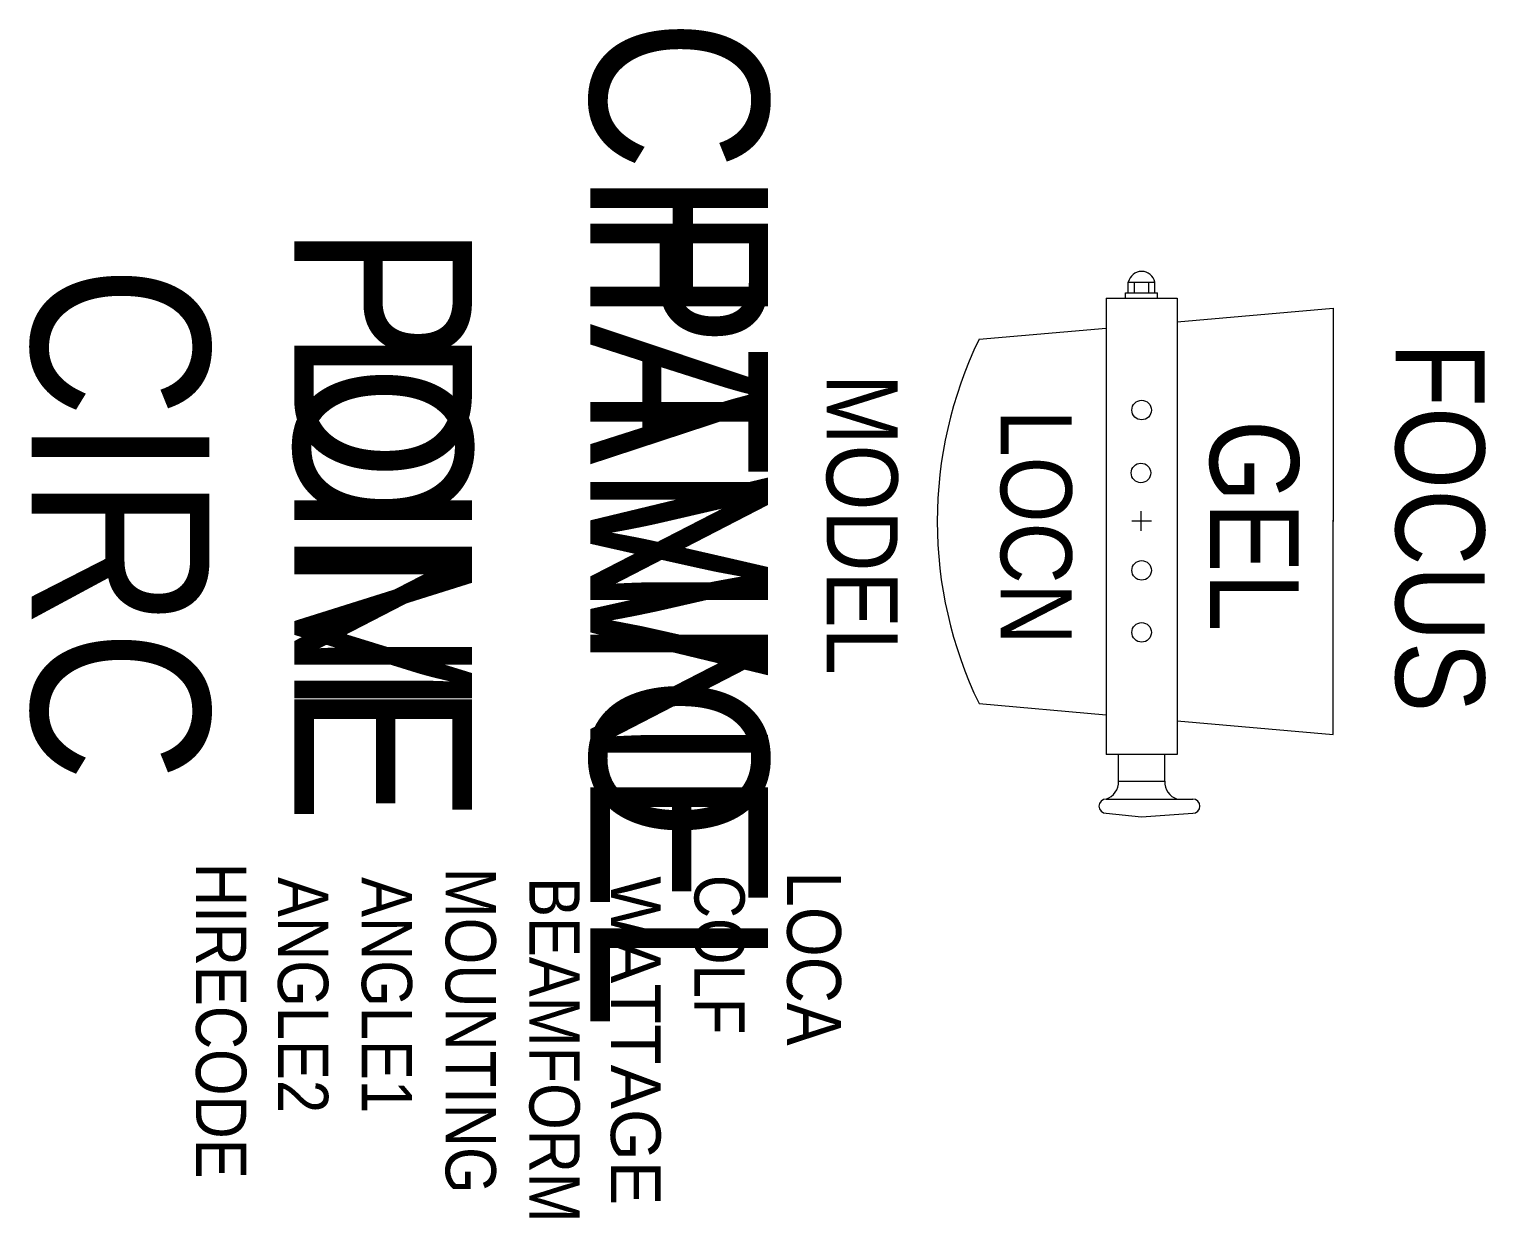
# Model space of a CAD drawing. Extents: x 9005 to 9825, y 2418 to 3087.
import ezdxf
from ezdxf.enums import TextEntityAlignment as Align

# ---------------------------------------------------------------- set-up
doc = ezdxf.new("R2010")
doc.units = 0
doc.layers.get('0').update_dxf_attribs({"linetype": 'CONTINUOUS'})
for name, color, linetype in [('CHANNEL', 3, 'CONTINUOUS'), ('CIRC', 6, 'CONTINUOUS'), ('DIMMER', 4, 'CONTINUOUS'), ('FOCUS', 2, 'CONTINUOUS'), ('GEL', 1, 'CONTINUOUS'), ('LANTERNS', 4, 'CONTINUOUS'), ('LOCATION', 7, 'CONTINUOUS'), ('MODEL', 6, 'CONTINUOUS'), ('PATCH', 5, 'CONTINUOUS'), ('PATCH2', 5, 'CONTINUOUS')]:
    doc.layers.add(name, color=color, linetype=linetype)

msp = doc.modelspace()

# ---------------------------------------------------------------- linework, layer by layer
for p, q in [((9623.56, 2944.94), (9638.56, 2944.94)), ((9623.56, 2938.94), (9623.56, 2944.94)), ((9627.06, 2938.94), (9627.06, 2944.94)), ((9635.06, 2938.94), (9635.06, 2944.94)), ((9638.56, 2938.94), (9638.56, 2944.94)), ((9611.06, 2935.94), (9611.06, 2678.94)), ((9611.06, 2935.94), (9651.06, 2935.94)), ((9622.06, 2938.94), (9640.06, 2938.94)), ((9622.06, 2935.94), (9622.06, 2938.94)), ((9640.06, 2935.94), (9640.06, 2938.94)), ((9651.06, 2935.94), (9651.06, 2678.94)), ((9651.06, 2922.57), (9738.79, 2930.25)), ((9738.79, 2930.25), (9738.79, 2810.25)), ((9539.56, 2912.82), (9611.06, 2919.07)), ((9630.67, 2815.94), (9630.67, 2804.94)), ((9636.55, 2810.44), (9625.56, 2810.44)), ((9738.79, 2690.25), (9738.79, 2810.25)), ((9738.79, 2810.25), (9738.79, 2810.25)), ((9738.81, 2809.93), (9738.81, 2810.96)), ((9539.56, 2707.68), (9611.06, 2701.43)), ((9651.06, 2697.93), (9738.79, 2690.25)), ((9651.06, 2678.94), (9611.06, 2678.94)), ((9618.06, 2663.94), (9618.06, 2678.94)), ((9644.06, 2663.94), (9644.06, 2678.94)), ((9618.06, 2663.94), (9644.06, 2663.94)), ((9611.06, 2653.94), (9659.86, 2653.94)), ((9611.06, 2645.94), (9631.06, 2643.94)), ((9631.06, 2643.94), (9659.86, 2645.94))]:
    msp.add_line(p, q)
for centre in [(9631.06, 2872.94), (9630.67, 2837.56), (9631.06, 2782.71), (9631.06, 2747.8)]:
    msp.add_circle(centre, 5.5)
for centre, radius, start, end in [((9631.06, 2943.33), 7.67, 12.17019, 167.82981), ((9751.48, 2810.25), 235.44, 154.17327, 205.82673), ((9607.91, 2663.59), 10.15, 288.04731, 1.96865), ((9654.03, 2663.48), 9.99, 177.31836, 252.66568), ((9611.06, 2649.94), 4, 90, 270), ((9659.86, 2649.94), 4, 270, 90)]:
    msp.add_arc(centre, radius, start, end)
msp.add_point((9630.67, 2810.44))

# ---------------------------------------------------------------- texts
at = {"layer": 'CHANNEL', "width": 0.89}
msp.add_attdef('CHANNEL', text='', height=100, rotation=270, dxfattribs=at).set_placement((9320.88, 2809.12), align=Align.CENTER)
at = {"layer": 'CIRC', "width": 0.89}
msp.add_attdef('CIRC', text='', height=100, rotation=270, dxfattribs=at).set_placement((9006.43, 2809.12), align=Align.CENTER)
at = {"layer": 'DIMMER', "width": 0.89}
msp.add_attdef('DIM', text='', height=100, rotation=270, dxfattribs=at).set_placement((9154.21, 2809.97), align=Align.CENTER)
at = {"layer": 'FOCUS', "color": 30, "width": 0.89}
msp.add_attdef('FOCUS', text='', height=50, rotation=270, dxfattribs=at).set_placement((9774.02, 2806.94), align=Align.CENTER)
at = {"layer": 'GEL', "width": 0.89}
msp.add_attdef('GEL', text='', height=50, rotation=270, dxfattribs=at).set_placement((9669.49, 2807.89), align=Align.CENTER)
at = {"layer": 'LANTERNS', "color": 0, "width": 0.89, "flags": 1}
for tag, p, s, height in [('HIRECODE', (9098.92, 2618), '', 28.3), ('ANGLE2', (9145.02, 2609.99), '6', 28.3), ('ANGLE1', (9192.19, 2609.99), '6', 28.3), ('MOUNTING', (9239.37, 2615.19), 'STANDARD HOOK CLAMP', 28.3047), ('BEAMFORM', (9286.54, 2609.99), 'C', 28.3), ('COLF', (9379.4, 2611.27), '1', 28.3), ('LOCA', (9431.58, 2613.23), '', 30.26)]:
    msp.add_attdef(tag, p, s, height=height, rotation=270, dxfattribs=at)
at = {"layer": 'LANTERNS', "color": 0, "flags": 1}
msp.add_attdef('WATTAGE', (9332.36, 2610.46), '1000', height=28, rotation=270, dxfattribs=at)
at = {"layer": 'LOCATION', "width": 0.89}
msp.add_attdef('LOCN', text='', height=40, rotation=270, dxfattribs=at).set_placement((9551.74, 2807.04), align=Align.CENTER)
at = {"layer": 'MODEL', "width": 0.89}
msp.add_attdef('MODEL', text='P750', height=40, rotation=270, dxfattribs=at).set_placement((9453.79, 2808.52), align=Align.CENTER)
at = {"layer": 'PATCH', "width": 0.89}
msp.add_attdef('PONE', text='', height=100, rotation=270, dxfattribs=at).set_placement((9154.21, 2809.12), align=Align.CENTER)
at = {"layer": 'PATCH2', "width": 0.89}
msp.add_attdef('PTWO', text='', height=100, rotation=270, dxfattribs=at).set_placement((9320.88, 2809.12), align=Align.CENTER)

doc.saveas('drawing.dxf')
